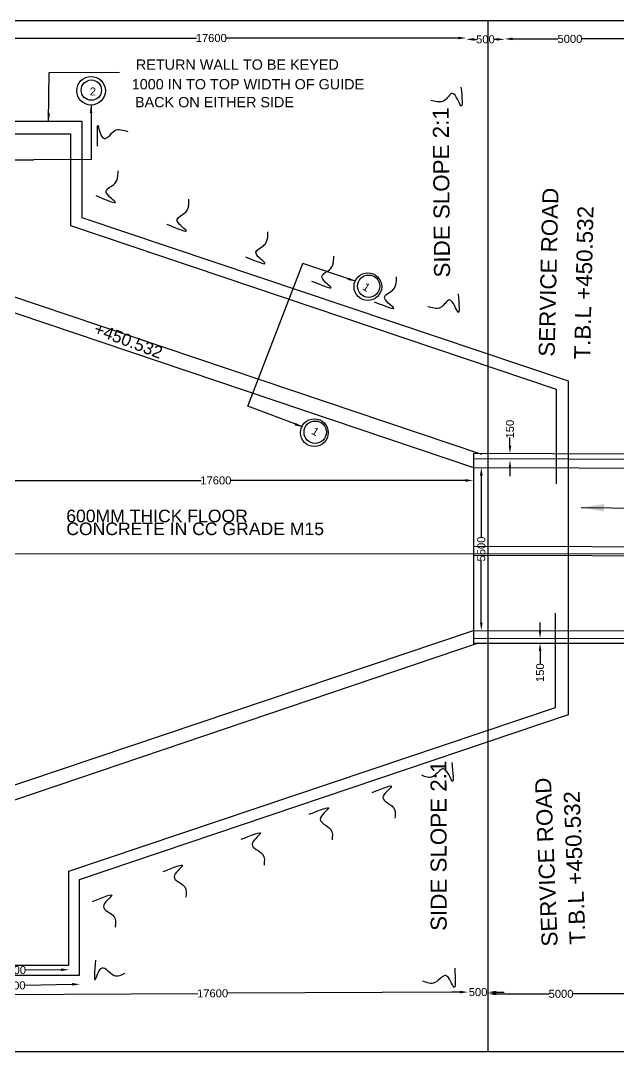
# Model space of a CAD drawing. Header units: millimetres. Extents: x 1715873 to 1731220, y 45608001 to 45618936.
# Drawn here: x 1718623 to 1721236, y 45611738 to 45616246 of the extents above; entities that cross this region are included whole.
import ezdxf

# ---------------------------------------------------------------- set-up
doc = ezdxf.new("R2010")
doc.units = ezdxf.units.MM
doc.header["$MEASUREMENT"] = 0
for name, color, linetype in [('DIMENSION', 7, 'Continuous'), ('DRAWING', 2, 'Continuous'), ('TEXT', 7, 'Continuous')]:
    doc.layers.add(name, color=color, linetype=linetype)
doc.styles.get("Standard").update_dxf_attribs({"font": 'arial.ttf', "height": 35})
doc.dimstyles.get("Standard").update_dxf_attribs({"dimtxt": 35, "dimasz": 35, "dimexe": 0.18, "dimexo": 0.0625, "dimgap": 0.09, "dimtad": 0, "dimdec": 0, "dimzin": 0, "dimdsep": 46, "dimtxsty": 'Standard', "dimcen": 0.09, "dimse1": 1, "dimse2": 1, "dimadec": 0, "dimazin": 0, "dimtfac": 1, "dimtdec": 0, "dimtofl": 0, "dimtmove": 0, "dimatfit": 3, "dimfxl": 1, "dimtolj": 1, "dimtzin": 0, "dimarcsym": 0})

# ---------------------------------------------------------------- blocks, each defined once
blk = doc.blocks.new('*D70')
at = {"layer": 'Defpoints', "color": 0, "transparency": 16777216}
for p in [(1720571.1, 45616169.4), (1718341.4, 45616155.2), (1720571.1, 45616161.5)]:
    blk.add_point(p, dxfattribs=at)
at = {"layer": 'DIMENSION', "color": 0, "lineweight": -2, "transparency": 16777216}
for p, q in [((1718376.4, 45616169.4), (1719392, 45616169.4)), ((1720536.1, 45616169.4), (1719520.5, 45616169.4))]:
    blk.add_line(p, q, dxfattribs=at)
at = {"layer": 'DIMENSION', "color": 0, "transparency": 16777216}
for points in [[(1718376.4, 45616175.3), (1718376.4, 45616163.6), (1718341.4, 45616169.4)], [(1720536.1, 45616175.3), (1720536.1, 45616163.6), (1720571.1, 45616169.4)]]:
    blk.add_solid(points, dxfattribs=at)
at = {"layer": 'DIMENSION', "color": 0, "transparency": 16777216, "insert": (1719456.2, 45616169.4), "char_height": 35, "attachment_point": 5}
blk.add_mtext('\\A1;17600', dxfattribs=at)
blk = doc.blocks.new('*D71')
at = {"layer": 'Defpoints', "color": 0, "transparency": 16777216}
for p in [(1720571.1, 45616169.4), (1720739, 45616163.6), (1720739, 45616163.6)]:
    blk.add_point(p, dxfattribs=at)
at = {"layer": 'DIMENSION', "color": 0, "lineweight": -2, "transparency": 16777216}
for p, q in [((1720606.1, 45616163.6), (1720616.4, 45616163.6)), ((1720704, 45616163.6), (1720693.8, 45616163.6))]:
    blk.add_line(p, q, dxfattribs=at)
at = {"layer": 'DIMENSION', "color": 0, "transparency": 16777216}
for points in [[(1720606.1, 45616169.5), (1720606.1, 45616157.8), (1720571.1, 45616163.6)], [(1720704, 45616169.5), (1720704, 45616157.8), (1720739, 45616163.6)]]:
    blk.add_solid(points, dxfattribs=at)
at = {"layer": 'DIMENSION', "color": 0, "transparency": 16777216, "insert": (1720655.1, 45616163.6), "char_height": 35, "attachment_point": 5}
blk.add_mtext('\\A1;500', dxfattribs=at)
blk = doc.blocks.new('*D72')
at = {"layer": 'Defpoints', "color": 0, "transparency": 16777216}
for p in [(1720739, 45616163.6), (1721310, 45616165.6), (1721310, 45616163.6)]:
    blk.add_point(p, dxfattribs=at)
at = {"layer": 'DIMENSION', "color": 0, "lineweight": -2, "transparency": 16777216}
for p, q in [((1720774, 45616165.6), (1720972.2, 45616165.6)), ((1721275, 45616165.6), (1721076.8, 45616165.6))]:
    blk.add_line(p, q, dxfattribs=at)
at = {"layer": 'DIMENSION', "color": 0, "transparency": 16777216}
for points in [[(1720774, 45616171.5), (1720774, 45616159.8), (1720739, 45616165.6)], [(1721275, 45616171.5), (1721275, 45616159.8), (1721310, 45616165.6)]]:
    blk.add_solid(points, dxfattribs=at)
at = {"layer": 'DIMENSION', "color": 0, "transparency": 16777216, "insert": (1721024.5, 45616165.6), "char_height": 35, "attachment_point": 5}
blk.add_mtext('\\A1;5000', dxfattribs=at)
blk = doc.blocks.new('*D98')
at = {"layer": 'Defpoints', "color": 0, "transparency": 16777216}
for p in [(1720667.2, 45611989.9), (1720667.2, 45611979.2), (1721304.1, 45611979.2)]:
    blk.add_point(p, dxfattribs=at)
at = {"layer": 'DIMENSION', "color": 0, "lineweight": -2, "transparency": 16777216}
for p, q in [((1720702.2, 45611989.9), (1720933.4, 45611989.9)), ((1721269.1, 45611989.9), (1721037.9, 45611989.9))]:
    blk.add_line(p, q, dxfattribs=at)
at = {"layer": 'DIMENSION', "color": 0, "transparency": 16777216}
for points in [[(1720702.2, 45611995.7), (1720702.2, 45611984), (1720667.2, 45611989.9)], [(1721269.1, 45611995.7), (1721269.1, 45611984), (1721304.1, 45611989.9)]]:
    blk.add_solid(points, dxfattribs=at)
at = {"layer": 'DIMENSION', "color": 0, "transparency": 16777216, "insert": (1720985.7, 45611989.9), "char_height": 35, "attachment_point": 5}
blk.add_mtext('\\A1;5000', dxfattribs=at)
blk = doc.blocks.new('*D99')
at = {"layer": 'Defpoints', "color": 0, "transparency": 16777216}
for p in [(1720578.7, 45611997.4), (1720578.7, 45611981.2), (1720667.2, 45611989.9)]:
    blk.add_point(p, dxfattribs=at)
at = {"layer": 'DIMENSION', "color": 0, "lineweight": -2, "transparency": 16777216}
for p, q in [((1720543.7, 45611997.4), (1720508.7, 45611997.4)), ((1720702.2, 45611997.4), (1720737.2, 45611997.4))]:
    blk.add_line(p, q, dxfattribs=at)
at = {"layer": 'DIMENSION', "color": 0, "transparency": 16777216}
for points in [[(1720543.7, 45612003.2), (1720543.7, 45611991.6), (1720578.7, 45611997.4)], [(1720702.2, 45612003.2), (1720702.2, 45611991.6), (1720667.2, 45611997.4)]]:
    blk.add_solid(points, dxfattribs=at)
at = {"layer": 'DIMENSION', "color": 0, "transparency": 16777216, "insert": (1720622.9, 45611997.4), "char_height": 35, "attachment_point": 5}
blk.add_mtext('\\A1;500', dxfattribs=at)
blk = doc.blocks.new('*D100')
at = {"layer": 'Defpoints', "color": 0, "transparency": 16777216}
for p in [(1720578.6, 45611997.7), (1720578.7, 45611981.2), (1718345.4, 45611969.7)]:
    blk.add_point(p, dxfattribs=at)
at = {"layer": 'DIMENSION', "color": 0, "lineweight": -2, "transparency": 16777216}
for p, q in [((1718380.4, 45611986.3), (1719397.7, 45611991.6)), ((1720543.6, 45611997.5), (1719526.2, 45611992.3))]:
    blk.add_line(p, q, dxfattribs=at)
at = {"layer": 'DIMENSION', "color": 0, "transparency": 16777216}
for points in [[(1718380.3, 45611992.2), (1718380.4, 45611980.5), (1718345.4, 45611986.2)], [(1720543.6, 45612003.3), (1720543.6, 45611991.7), (1720578.6, 45611997.7)]]:
    blk.add_solid(points, dxfattribs=at)
at = {"layer": 'DIMENSION', "color": 0, "transparency": 16777216, "insert": (1719462, 45611991.9), "char_height": 35, "attachment_point": 5, "rotation": 0.2953}
blk.add_mtext('\\A1;17600', dxfattribs=at)
blk = doc.blocks.new('*D102')
at = {"layer": 'Defpoints', "color": 0, "transparency": 16777216}
for p in [(1718296.2, 45612026.4), (1718296.4, 45612020.1), (1718882.9, 45612038.2)]:
    blk.add_point(p, dxfattribs=at)
at = {"layer": 'DIMENSION', "color": 0, "lineweight": -2, "transparency": 16777216}
for p, q in [((1718331.3, 45612020.8), (1718536.7, 45612025)), ((1718848, 45612031.3), (1718642.7, 45612027.1))]:
    blk.add_line(p, q, dxfattribs=at)
at = {"layer": 'DIMENSION', "color": 0, "transparency": 16777216}
for points in [[(1718331.2, 45612026.7), (1718331.5, 45612015), (1718296.4, 45612020.1)], [(1718847.9, 45612037.1), (1718848.2, 45612025.5), (1718883, 45612032)]]:
    blk.add_solid(points, dxfattribs=at)
at = {"layer": 'DIMENSION', "color": 0, "transparency": 16777216, "insert": (1718589.7, 45612026.1), "char_height": 35, "attachment_point": 5, "rotation": 1.1586}
blk.add_mtext('\\A1;4200', dxfattribs=at)
blk = doc.blocks.new('*D103')
at = {"layer": 'Defpoints', "color": 0, "transparency": 16777216}
for p in [(1718349.2, 45612094.5), (1718349.2, 45612091.5), (1718834.2, 45612098.5)]:
    blk.add_point(p, dxfattribs=at)
at = {"layer": 'DIMENSION', "color": 0, "lineweight": -2, "transparency": 16777216}
for p, q in [((1718384.2, 45612091.8), (1718539.4, 45612093.1)), ((1718799.2, 45612095.2), (1718644, 45612094))]:
    blk.add_line(p, q, dxfattribs=at)
at = {"layer": 'DIMENSION', "color": 0, "transparency": 16777216}
for points in [[(1718384.2, 45612097.6), (1718384.3, 45612086), (1718349.2, 45612091.5)], [(1718799.1, 45612101.1), (1718799.2, 45612089.4), (1718834.2, 45612095.5)]]:
    blk.add_solid(points, dxfattribs=at)
at = {"layer": 'DIMENSION', "color": 0, "transparency": 16777216, "insert": (1718591.7, 45612093.5), "char_height": 35, "attachment_point": 5, "rotation": 0.4769}
blk.add_mtext('\\A1;3400', dxfattribs=at)
blk = doc.blocks.new('*D143')
at = {"layer": 'Defpoints', "color": 0, "transparency": 16777216}
for p in [(1718350, 45614230.1), (1720602.6, 45614234.9), (1720602.6, 45614230.1)]:
    blk.add_point(p, dxfattribs=at)
at = {"layer": 'DIMENSION', "color": 0, "lineweight": -2, "transparency": 16777216}
for p, q in [((1718385, 45614234.9), (1719412.1, 45614234.9)), ((1720567.6, 45614234.9), (1719540.6, 45614234.9))]:
    blk.add_line(p, q, dxfattribs=at)
at = {"layer": 'DIMENSION', "color": 0, "transparency": 16777216}
for points in [[(1718385, 45614240.7), (1718385, 45614229), (1718350, 45614234.9)], [(1720567.6, 45614240.7), (1720567.6, 45614229), (1720602.6, 45614234.9)]]:
    blk.add_solid(points, dxfattribs=at)
at = {"layer": 'DIMENSION', "color": 0, "transparency": 16777216, "insert": (1719476.3, 45614234.9), "char_height": 35, "attachment_point": 5}
blk.add_mtext('\\A1;17600', dxfattribs=at)
blk = doc.blocks.new('*D144')
at = {"layer": 'Defpoints', "color": 0, "transparency": 16777216}
for p in [(1720637.1, 45614291.5), (1720637.5, 45614291.5), (1720635.2, 45613578.7)]:
    blk.add_point(p, dxfattribs=at)
at = {"layer": 'DIMENSION', "color": 0, "lineweight": -2, "transparency": 16777216}
for p, q in [((1720637.1, 45614256.5), (1720637.1, 45613987.4)), ((1720637.1, 45613613.7), (1720637.1, 45613882.8))]:
    blk.add_line(p, q, dxfattribs=at)
at = {"layer": 'DIMENSION', "color": 0, "transparency": 16777216}
for points in [[(1720631.3, 45614256.5), (1720642.9, 45614256.5), (1720637.1, 45614291.5)], [(1720631.3, 45613613.7), (1720642.9, 45613613.7), (1720637.1, 45613578.7)]]:
    blk.add_solid(points, dxfattribs=at)
at = {"layer": 'DIMENSION', "color": 0, "transparency": 16777216, "insert": (1720637.1, 45613935.1), "char_height": 35, "attachment_point": 5, "rotation": 90}
blk.add_mtext('\\A1;5500', dxfattribs=at)
blk = doc.blocks.new('*D145')
at = {"layer": 'Defpoints', "color": 0, "transparency": 16777216}
for p in [(1720762.3, 45614323.4), (1720762.4, 45614352.2), (1720762.5, 45614352.2)]:
    blk.add_point(p, dxfattribs=at)
at = {"layer": 'DIMENSION', "color": 0, "lineweight": -2, "transparency": 16777216}
for p, q in [((1720762.4, 45614387.2), (1720762.4, 45614422.2)), ((1720762.4, 45614288.4), (1720762.4, 45614253.4))]:
    blk.add_line(p, q, dxfattribs=at)
at = {"layer": 'DIMENSION', "color": 0, "transparency": 16777216}
for points in [[(1720756.6, 45614387.2), (1720768.2, 45614387.2), (1720762.4, 45614352.2)], [(1720756.6, 45614288.4), (1720768.2, 45614288.4), (1720762.4, 45614323.4)]]:
    blk.add_solid(points, dxfattribs=at)
at = {"layer": 'DIMENSION', "color": 0, "transparency": 16777216, "insert": (1720762.4, 45614459.3), "char_height": 35, "attachment_point": 5, "rotation": 90}
blk.add_mtext('\\A1;150', dxfattribs=at)
blk = doc.blocks.new('*D146')
at = {"layer": 'Defpoints', "color": 0, "transparency": 16777216}
for p in [(1720894, 45613544.2), (1720894, 45613544.2), (1720894, 45613523.9)]:
    blk.add_point(p, dxfattribs=at)
at = {"layer": 'DIMENSION', "color": 0, "lineweight": -2, "transparency": 16777216}
for p, q in [((1720894, 45613579.2), (1720894, 45613614.2)), ((1720894, 45613488.9), (1720894, 45613431.5))]:
    blk.add_line(p, q, dxfattribs=at)
at = {"layer": 'DIMENSION', "color": 0, "transparency": 16777216}
for points in [[(1720888.2, 45613579.2), (1720899.8, 45613579.2), (1720894, 45613544.2)], [(1720888.2, 45613488.9), (1720899.8, 45613488.9), (1720894, 45613523.9)]]:
    blk.add_solid(points, dxfattribs=at)
at = {"layer": 'DIMENSION', "color": 0, "transparency": 16777216, "insert": (1720894, 45613394.4), "char_height": 35, "attachment_point": 5, "rotation": 90}
blk.add_mtext('\\A1;150', dxfattribs=at)

msp = doc.modelspace()

# ---------------------------------------------------------------- linework, layer by layer
at = {"layer": 'DIMENSION', "color": 0}
for centre, radius in [((1718930.5, 45615938.8), 62.6), ((1718931.9, 45615941.6), 44.5), ((1720140.9, 45615082.2), 60.5), ((1720144.4, 45615084.3), 48.9), ((1719907.1, 45614443.8), 60.5), ((1719910.7, 45614445.9), 48.9)]:
    msp.add_circle(centre, radius, dxfattribs=at)
at = {"layer": 'DIMENSION'}
msp.add_spline([(1718959, 45615696.8), (1718961.9, 45615786), (1718988.3, 45615730.5), (1719006.3, 45615738.2), (1719034.1, 45615765), (1719091.5, 45615760.9)], degree=3, dxfattribs=at)
at = {"layer": 'DRAWING', "color": 0}
for points in [[(1717072.8, 45616245.6), (1728259.9, 45616245.6)], [(1720667.2, 45611738.4), (1720667.2, 45616245.6)], [(1718302.6, 45615710.2), (1718302.6, 45615805.3), (1718890.4, 45615805.3), (1718890.4, 45615385.3), (1721017.2, 45614670.1), (1721017.2, 45613209.9), (1718878.2, 45612488.2), (1718878.2, 45612069.7), (1718296.2, 45612069.7), (1718296.2, 45612154.7), (1717059.2, 45612144.5)], [(1718355.3, 45615710.2), (1718355.3, 45615750.3), (1718840, 45615750.3), (1718840, 45615350), (1720964.2, 45614633.5), (1720964.2, 45614220.2)], [(1718420.5, 45615750.3), (1718420.5, 45615096.1), (1720637.6, 45614350.1)], [(1718353.2, 45615049.1), (1720602.6, 45614291.6)], [(1720602.6, 45614352.9), (1720602.6, 45613523.9)], [(1724746.5, 45614335.6), (1720602.6, 45614352.9)], [(1724746.5, 45614314.4), (1720602.6, 45614329.3)], [(1720602.6, 45614291.6), (1724746.5, 45614278.2)], [(1717057.5, 45613914), (1728246.2, 45613916.9)], [(1720602.6, 45613947.3), (1724746.5, 45613936.4)], [(1720602.6, 45613908.2), (1724746.5, 45613896.9)], [(1718345, 45612116), (1718832.8, 45612116), (1718832.8, 45612526.4), (1720961.4, 45613241.8), (1720961.4, 45613654.5)], [(1718345, 45612819.1), (1720602.6, 45613578.7)], [(1720602.6, 45613578.7), (1724746.5, 45613574.6)], [(1720622.9, 45613523.9), (1718409.4, 45612773.8), (1718409.4, 45612116)], [(1724746.5, 45613540.4), (1720602.6, 45613544.5)], [(1720602.6, 45613523.9), (1724746.5, 45613523.9)], [(1717059.2, 45611738.4), (1728246.3, 45611738.4)]]:
    msp.add_lwpolyline(points, dxfattribs=at)
for points in [[(1720548.2, 45615953.9), (1720548.2, 45615873.1), (1720511.4, 45615927), (1720471.6, 45615893.5), (1720443.9, 45615891.1), (1720416.3, 45615897)], [(1718951.1, 45615480.2), (1719035.6, 45615453.7), (1718996.4, 45615500.3), (1719030.4, 45615529.7), (1719042.9, 45615546.8), (1719047.6, 45615564.5), (1719048.4, 45615589.4)], [(1719261.3, 45615355.2), (1719345.9, 45615328.7), (1719306.7, 45615375.4), (1719340.7, 45615404.8), (1719353.1, 45615421.9), (1719357.8, 45615439.6), (1719358.7, 45615464.4)], [(1719606.4, 45615212.7), (1719690.9, 45615186.2), (1719651.7, 45615232.8), (1719685.7, 45615262.2), (1719698.2, 45615279.4), (1719702.9, 45615297), (1719703.7, 45615321.9)], [(1719894.2, 45615106.9), (1719978.8, 45615080.4), (1719939.5, 45615127.1), (1719973.6, 45615156.5), (1719986, 45615173.6), (1719990.7, 45615191.3), (1719991.5, 45615216.1)], [(1720168.7, 45615016.5), (1720253.3, 45614990), (1720214, 45615036.6), (1720248.1, 45615066), (1720260.5, 45615083.1), (1720265.2, 45615100.8), (1720266, 45615125.7)], [(1720535.2, 45615050.8), (1720535.2, 45614970.1), (1720498.4, 45615024), (1720458.7, 45614990.5), (1720431, 45614988), (1720403.3, 45614993.9)], [(1720508.4, 45613001.7), (1720509.7, 45612920.6), (1720472.4, 45612974), (1720424.1, 45612939.3), (1720376.4, 45612945.7)], [(1720159.6, 45612870.3), (1720242.9, 45612894.9), (1720207.1, 45612848.4), (1720253.6, 45612803.7), (1720259, 45612758.1)], [(1719884.9, 45612775.3), (1719968.2, 45612799.9), (1719932.4, 45612753.4), (1719979, 45612708.6), (1719984.3, 45612663)], [(1719587.5, 45612665.6), (1719670.7, 45612690.2), (1719634.9, 45612643.6), (1719681.5, 45612598.9), (1719686.9, 45612553.3)], [(1719246.1, 45612524.4), (1719329.4, 45612549), (1719293.5, 45612502.4), (1719340.1, 45612457.7), (1719345.5, 45612412.1)], [(1718937.2, 45612394.1), (1719020.4, 45612418.7), (1718984.6, 45612372.2), (1719031.2, 45612327.4), (1719036.6, 45612281.8)], [(1718949.6, 45612137.7), (1718949, 45612052.4), (1718978.6, 45612103.7), (1719031.1, 45612070.8), (1719079, 45612079.7)], [(1720520.6, 45612102.1), (1720516.7, 45612018.9), (1720482.8, 45612069.6), (1720434.1, 45612039), (1720382, 45612045.5)]]:
    msp.add_spline(points, degree=3, dxfattribs=at)

# ---------------------------------------------------------------- texts
at = {"layer": 'DIMENSION', "color": 0}
for p in [(1720114.1, 45615072.3), (1719890.8, 45614441.5)]:
    msp.add_text('1', height=35, rotation=328.4265, dxfattribs=at).set_placement(p)
at = {"layer": 'TEXT', "color": 0}
for s, height, p in [('RETURN WALL TO BE KEYED', 45, (1719126.7, 45616030.8)), ('1000 IN TO TOP WIDTH OF GUIDE', 45, (1719108.5, 45615945)), ('2', 35, (1718924.9, 45615918.2)), ('BACK ON EITHER SIDE', 45, (1719122.7, 45615866.7)), ('600MM THICK FLOOR', 55, (1718822.2, 45614052.1)), ('CONCRETE IN CC GRADE M15', 55, (1718822.2, 45613995.9))]:
    msp.add_text(s, height=height, dxfattribs=at).set_placement(p)
for s, height, rotation, p in [('SIDE SLOPE 2:1', 70, 90.4837, (1720500.6, 45615122.5)), ('SERVICE ROAD', 70, 88.6604, (1720957.4, 45614775.2)), ('T.B.L +450.532', 70, 88.6604, (1721112.4, 45614763.1)), ('+450.532', 53.35, 339.1426, (1718938.1, 45614877.3)), ('SIDE SLOPE 2:1', 70, 90.0767, (1720485.7, 45612265.2)), ('SERVICE ROAD', 70, 92.3206, (1720971.2, 45612198.4)), ('T.B.L +450.532', 70, 92.3206, (1721093.7, 45612207.3))]:
    msp.add_text(s, height=height, rotation=rotation, dxfattribs=at).set_placement(p)

# ---------------------------------------------------------------- dimensions: what is measured, and where the dimension line sits
at = {"layer": 'DIMENSION', "color": 0}
for base, p1, p2, text, picture, middle in [((1720571.1, 45616169.4), (1718341.4, 45616155.2), (1720571.1, 45616161.5), '17600', '*D70', (1719456.2, 45616169.4)), ((1720739, 45616163.6), (1720571.1, 45616169.4), (1720739, 45616163.6), '500', '*D71', (1720655.1, 45616163.6)), ((1721310, 45616165.6), (1720739, 45616163.6), (1721310, 45616163.6), '5000', '*D72', (1721024.5, 45616165.6)), ((1720602.6, 45614234.9), (1718350, 45614230.1), (1720602.6, 45614230.1), '17600', '*D143', (1719476.3, 45614234.9)), ((1720578.7, 45611997.4), (1720667.2, 45611989.9), (1720578.7, 45611981.2), '500', '*D99', (1720622.9, 45611997.4)), ((1720667.2, 45611989.9), (1721304.1, 45611979.2), (1720667.2, 45611979.2), '5000', '*D98', (1720985.7, 45611989.9))]:
    dim = msp.add_linear_dim(base=base, p1=p1, p2=p2, text=text, dimstyle='Standard', dxfattribs=at)
    dim.commit()
    dim.dimension.update_dxf_attribs({"geometry": picture, "text_midpoint": middle})
for base, p1, p2, text, picture, middle in [((1720762.4, 45614352.2), (1720762.3, 45614323.4), (1720762.5, 45614352.2), '150', '*D145', (1720762.4, 45614459.3)), ((1720637.1, 45614291.5), (1720635.2, 45613578.7), (1720637.5, 45614291.5), '5500', '*D144', (1720637.1, 45613935.1))]:
    dim = msp.add_linear_dim(base=base, p1=p1, p2=p2, angle=90, text=text, dimstyle='Standard', dxfattribs=at)
    dim.commit()
    dim.dimension.update_dxf_attribs({"geometry": picture, "text_midpoint": middle})
dim = msp.add_linear_dim(base=(1720894, 45613544.2), p1=(1720894, 45613523.9), p2=(1720894, 45613544.2), angle=90, text='150', dimstyle='Standard', dxfattribs=at)
dim.commit()
dim.dimension.update_dxf_attribs({"geometry": '*D146', "text_midpoint": (1720894, 45613394.4), "dimtype": 160})
for p1, p2, distance, text, picture, middle in [((1718834.2, 45612098.5), (1718349.2, 45612094.5), 3, '3400', '*D103', (1718591.7, 45612093.5)), ((1718882.9, 45612038.2), (1718296.2, 45612026.4), 6.2, '4200', '*D102', (1718589.7, 45612026.1)), ((1718345.4, 45611969.7), (1720578.7, 45611981.2), 16.5, '17600', '*D100', (1719462, 45611991.9))]:
    dim = msp.add_aligned_dim(p1=p1, p2=p2, distance=distance, text=text, dimstyle='Standard', dxfattribs=at)
    dim.commit()
    dim.dimension.update_dxf_attribs({"geometry": picture, "text_midpoint": middle})

# ---------------------------------------------------------------- leaders
for points, override in [([(1718745.1, 45615805.3), (1718746.7, 45616018.2), (1719055.1, 45616020.3)], {"dimgap": 0.09, "dimtad": 0}), ([(1718279.7, 45615880.9), (1718279.7, 45615636.6), (1718679.7, 45615636.6)], {"dimgap": 0.09, "dimtad": 0}), ([(1718930.5, 45615876.2), (1718930.5, 45615637.8), (1718679.7, 45615636.6)], {"dimgap": 0.09, "dimtad": 0}), ([(1719856, 45614468.7), (1719615.9, 45614559.8), (1719856, 45615183.8)], {"dimgap": 0.09, "dimtad": 0}), ([(1720087, 45615105.7), (1719856, 45615183.8)], {"dimgap": 0.09, "dimtad": 0}), ([(1721074.2, 45614116.5), (1721348.6, 45614113.9)], {"dimasz": 100})]:
    msp.add_leader(points, dimstyle='Standard', override=override, dxfattribs=at)

doc.saveas('drawing.dxf')
